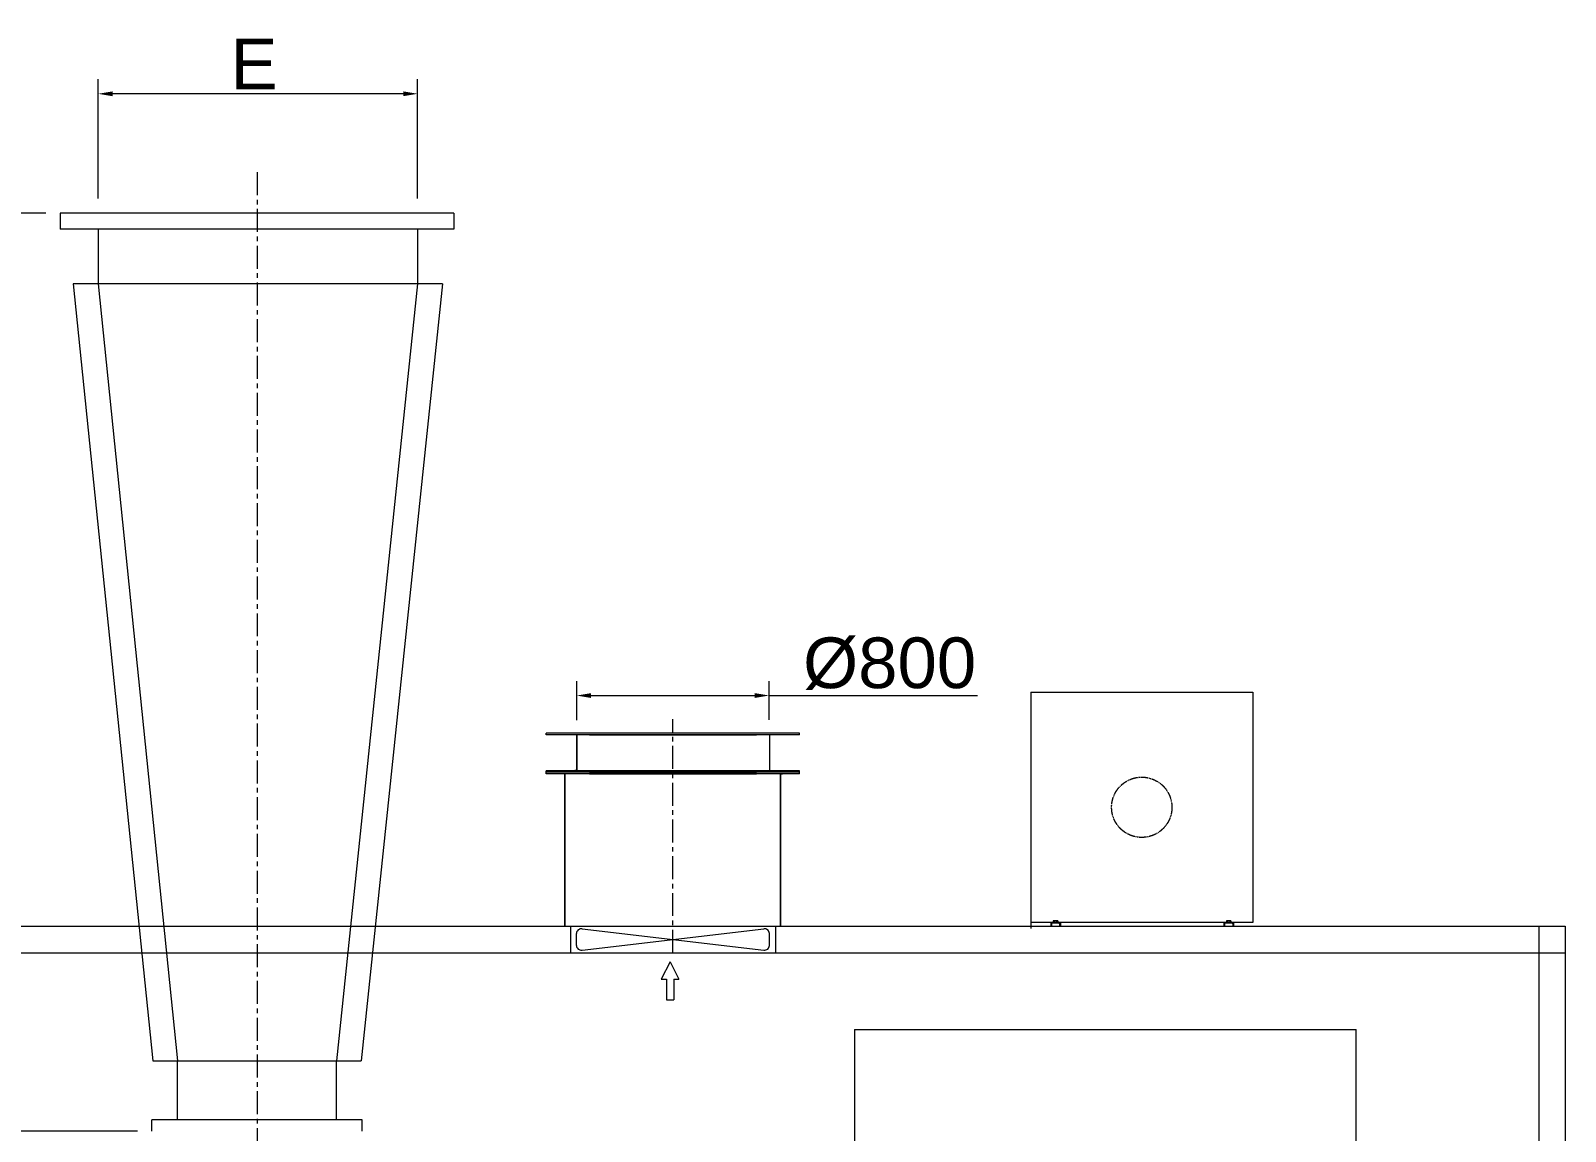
# Model space of a CAD drawing. Header units: millimetres. Extents: x -186 to 966092, y 1050 to 737262.
# Drawn here: x 433835 to 595450, y 504594 to 620477 of the extents above; entities that cross this region are included whole.
import ezdxf

# ---------------------------------------------------------------- set-up
doc = ezdxf.new("R2010")
doc.units = ezdxf.units.MM
doc.header["$LTSCALE"] = 25.4
doc.linetypes.add('CENTER', pattern=[50.8, 31.75, -6.35, 6.35, -6.35])
doc.linetypes.add('EB_DASHDOTDOT', pattern=[45, 30, -3, 3, -3, 3, -3])
doc.layers.get('Defpoints').update_dxf_attribs({"lineweight": 5})
doc.layers.add('CAXA0', color=7, linetype='Continuous', lineweight=5)
doc.layers.add('CAXA1', color=5, linetype='CENTER', lineweight=5)
doc.styles.add('Roman', font='arial.ttf')
doc.styles.get("Standard").update_dxf_attribs({"font": 'arial.ttf'})
doc.dimstyles.new('ISO-25', dxfattribs={"dimscale": 30, "dimtxt": 38.1, "dimasz": 38.1, "dimexe": 50.8, "dimexo": 50.8, "dimgap": 15.875, "dimtad": 1, "dimtih": 1, "dimtoh": 1, "dimdec": 1, "dimlfac": 0.03937, "dimdsep": 46, "dimtxsty": 'Standard', "dimcen": 63.5, "dimclrd": 7, "dimclre": 7, "dimclrt": 7, "dimadec": 0, "dimazin": 0, "dimtfac": 1, "dimtdec": 1, "dimtmove": 0, "dimatfit": 3, "dimfxl": 25.4, "dimlwd": 5, "dimlwe": 5, "dimarcsym": 0})

# ---------------------------------------------------------------- blocks, each defined once
blk = doc.blocks.new('*D231')
at = {"color": 7, "linetype": 'Continuous', "lineweight": 5, "transparency": 16777216}
for p, q in [((440938, 602801), (440938, 615357)), ((474587, 602801), (474587, 615357)), ((473063, 613833), (442462, 613833))]:
    blk.add_line(p, q, dxfattribs=at)
at = {"color": 7, "transparency": 16777216}
for points in [[(442462, 614087), (442462, 613579), (440938, 613833)], [(473063, 614087), (473063, 613579), (474587, 613833)]]:
    blk.add_solid(points, dxfattribs=at)
at = {"layer": 'Defpoints', "color": 0, "transparency": 16777216}
for p in [(440938, 613833), (440938, 601277), (474587, 601277)]:
    blk.add_point(p, dxfattribs=at)
at = {"color": 7, "lineweight": 5, "transparency": 16777216, "insert": (457355, 616977), "char_height": 5334, "attachment_point": 5, "style": 'Roman'}
blk.add_mtext('E', dxfattribs=at)
blk = doc.blocks.new('*D232')
at = {"color": 7, "linetype": 'Continuous', "lineweight": 5, "transparency": 16777216}
for p, q in [((435416, 601277), (415546, 601277)), ((417070, 599753), (417070, 559700)), ((417070, 506118), (417070, 553414)), ((445084, 504594), (415546, 504594))]:
    blk.add_line(p, q, dxfattribs=at)
at = {"color": 7, "transparency": 16777216}
for points in [[(416816, 599753), (417324, 599753), (417070, 601277)], [(416816, 506118), (417324, 506118), (417070, 504594)]]:
    blk.add_solid(points, dxfattribs=at)
at = {"layer": 'Defpoints', "color": 0, "transparency": 16777216}
for p in [(436940, 601277), (417070, 504594), (446608, 504594)]:
    blk.add_point(p, dxfattribs=at)
at = {"color": 7, "lineweight": 5, "transparency": 16777216, "insert": (417070, 556557), "char_height": 5334, "attachment_point": 5, "style": 'Roman'}
blk.add_mtext('F', dxfattribs=at)
blk = doc.blocks.new('*D234')
at = {"color": 7, "linetype": 'Continuous', "lineweight": 5, "transparency": 16777216}
for p, q in [((491335, 547880), (491335, 551999)), ((511604, 547905), (511604, 551999)), ((492859, 550475), (510080, 550475)), ((511604, 550475), (533556, 550475))]:
    blk.add_line(p, q, dxfattribs=at)
at = {"color": 7, "transparency": 16777216}
for points in [[(492859, 550729), (492859, 550221), (491335, 550475)], [(510080, 550729), (510080, 550221), (511604, 550475)]]:
    blk.add_solid(points, dxfattribs=at)
at = {"layer": 'Defpoints', "color": 0, "transparency": 16777216}
for p in [(511604, 550475), (491335, 546356), (511604, 546381)]:
    blk.add_point(p, dxfattribs=at)
at = {"color": 7, "lineweight": 5, "transparency": 16777216, "insert": (524294, 553823), "char_height": 5334, "attachment_point": 5, "style": 'Roman'}
blk.add_mtext('%%C800', dxfattribs=at)

msp = doc.modelspace()

# ---------------------------------------------------------------- linework, layer by layer
at = {"color": 7, "lineweight": 5}
for p, q in [((478402.04, 601276.57), (436940.1, 601276.57)), ((436940.1, 601276.57), (436940.1, 599566.03)), ((478402.04, 601276.57), (478402.04, 599566.03)), ((478402.04, 599566.03), (436940.1, 599566.03)), ((440937.55, 599566.03), (440937.55, 593839.45)), ((474586.68, 599566.03), (474586.68, 593839.45)), ((477203.84, 593839.45), (438320.98, 593839.45)), ((438320.98, 593839.45), (446687.74, 512031.13)), ((440937.55, 593839.45), (449304.31, 512031.13)), ((474586.68, 593839.45), (466037.83, 512031.13)), ((477203.84, 593839.45), (468655, 512031.13)), ((514804.81, 546508.07), (488134.81, 546508.07)), ((488134.81, 546355.67), (488134.81, 546508.07)), ((514804.81, 546355.67), (488134.81, 546355.67)), ((491335.21, 546355.67), (491132.01, 546355.67)), ((491132.01, 546330.27), (491132.01, 546355.67)), ((491309.81, 546330.27), (491132.01, 546330.27)), ((491309.81, 546330.27), (491309.81, 542571.07)), ((491335.21, 546355.67), (491335.21, 542545.67)), ((492668.71, 546355.67), (510270.91, 546355.67)), ((493849.81, 546355.67), (509089.81, 546355.67)), ((511629.81, 546355.67), (511629.81, 542545.67)), ((511655.21, 546330.27), (511655.21, 542571.07)), ((514804.81, 546355.67), (514804.81, 546508.07)), ((491309.81, 543688.67), (491309.81, 542418.67)), ((491335.21, 543688.67), (491335.21, 542393.27)), ((514804.81, 542545.67), (488134.81, 542545.67)), ((488134.81, 542393.27), (488134.81, 542545.67)), ((514804.81, 542393.27), (488134.81, 542393.27)), ((488134.81, 542240.87), (488134.81, 542393.27)), ((514804.81, 542240.87), (488134.81, 542240.87)), ((490128.71, 542240.87), (489925.51, 542240.87)), ((489925.51, 542215.47), (489925.51, 542240.87)), ((490128.71, 542240.87), (489925.51, 542240.87)), ((489925.51, 542215.47), (489925.51, 542240.87)), ((490103.31, 542215.47), (489925.51, 542215.47)), ((490103.31, 542215.47), (489925.51, 542215.47)), ((490103.31, 526188.07), (490103.31, 542240.87)), ((490128.71, 526188.07), (490128.71, 542240.87)), ((514804.81, 542393.27), (490674.81, 542393.27)), ((491309.81, 542571.07), (491132.01, 542571.07)), ((491132.01, 542571.07), (491132.01, 542545.67)), ((491335.21, 542545.67), (491132.01, 542545.67)), ((491309.81, 542418.67), (491132.01, 542418.67)), ((491132.01, 542418.67), (491132.01, 542393.27)), ((491335.21, 542393.27), (491132.01, 542393.27)), ((492668.71, 542393.27), (510270.91, 542393.27)), ((492668.71, 542240.87), (510270.91, 542240.87)), ((493875.21, 542545.67), (509064.41, 542545.67)), ((493875.21, 542393.27), (509064.41, 542393.27)), ((512810.91, 542240.87), (513014.11, 542240.87)), ((512810.91, 542240.87), (513014.11, 542240.87)), ((512810.91, 526188.07), (512810.91, 542240.87)), ((512836.31, 526188.07), (512836.31, 542240.87)), ((512836.31, 542215.47), (513014.11, 542215.47)), ((512836.31, 542215.47), (513014.11, 542215.47)), ((513014.11, 542215.47), (513014.11, 542240.87)), ((513014.11, 542215.47), (513014.11, 542240.87)), ((514804.81, 542393.27), (514804.81, 542545.67)), ((514804.81, 542240.87), (514804.81, 542393.27)), ((425269.81, 526188.07), (595449.81, 526188.07)), ((490674.81, 526188.07), (490674.81, 523394.07)), ((491309.81, 524173.84), (491309.81, 525408.3)), ((491897.64, 523672.15), (511041.99, 525909.99)), ((491897.64, 525909.99), (511041.99, 523672.15)), ((511629.81, 524173.84), (511629.81, 525408.3)), ((512264.81, 526188.07), (512264.81, 523394.07)), ((592655.81, 526188.07), (592655.81, 424588.07)), ((595449.81, 526188.07), (595449.81, 424588.07)), ((425269.81, 523394.07), (595449.81, 523394.07)), ((501170.74, 522444.07), (500240.71, 520600.01)), ((501170.74, 522444.07), (502100.77, 520600.01)), ((500240.71, 520600.01), (500778.9, 520600.01)), ((500778.9, 520600.01), (500778.9, 518435.89)), ((501562.59, 520600.01), (502100.77, 520600.01)), ((501562.59, 520600.01), (501562.59, 518435.89)), ((500778.9, 518447.29), (501562.59, 518447.29)), ((520590.58, 515330.08), (573422.58, 515330.08)), ((520590.58, 515330.08), (520590.58, 442305.08)), ((573422.58, 442305.08), (573422.58, 515330.08)), ((446687.74, 512031.13), (468655, 512031.13)), ((449304.31, 505783.95), (449304.31, 512031.13)), ((466037.83, 505783.95), (466037.83, 512031.13)), ((468733.79, 505783.95), (446608.35, 505783.95)), ((446608.35, 504594.01), (446608.35, 505783.95)), ((468733.79, 504594.01), (468733.79, 505783.95))]:
    msp.add_line(p, q, dxfattribs=at)
for centre, start, end in [((491817.81, 525408.3), 80.9592229, 180), ((511121.81, 525408.3), 0, 99.0407771), ((491817.81, 524173.84), 180, 279.0407771), ((511121.81, 524173.84), 260.9592229, 0)]:
    msp.add_arc(centre, 508, start, end, dxfattribs=at)
at = {"layer": 'CAXA0', "color": 7, "linetype": 'Continuous', "lineweight": 5}
for p, q in [((539161.74, 550826.07), (562529.74, 550826.07)), ((539161.74, 550826.07), (539161.74, 525959.47)), ((562529.74, 550826.07), (562529.74, 526594.47)), ((562529.74, 526594.47), (539161.74, 526594.47)), ((541193.74, 526188.07), (558847.26, 526188.07)), ((541257.24, 526594.47), (541257.24, 526188.07)), ((541333.44, 526442.07), (541333.44, 526188.07)), ((542120.84, 526518.27), (541409.64, 526518.27)), ((541530.61, 526738.52), (541530.61, 526594.47)), ((541999.88, 526594.47), (541530.61, 526594.47)), ((541941.22, 526757.03), (541589.27, 526757.03)), ((541638.24, 526594.47), (541657.29, 526556.37)), ((541892.24, 526594.47), (541638.24, 526594.47)), ((541892.24, 526556.37), (541638.24, 526556.37)), ((541647.92, 526738.52), (541647.92, 526594.47)), ((541892.24, 526594.47), (541873.19, 526556.37)), ((541882.56, 526738.52), (541882.56, 526594.47)), ((541999.88, 526738.52), (541999.88, 526594.47)), ((542197.04, 526442.07), (542197.04, 526188.07)), ((542273.24, 526594.47), (542273.24, 526188.07)), ((559481.74, 526594.47), (559481.74, 526188.07)), ((559482.26, 526594.53), (559482.26, 526188.13)), ((559557.94, 526442.07), (559557.94, 526188.07)), ((560345.34, 526518.27), (559634.14, 526518.27)), ((560345.86, 526518.33), (559634.66, 526518.33)), ((559755.11, 526738.52), (559755.11, 526594.47)), ((560165.72, 526757.03), (559813.77, 526757.03)), ((559872.42, 526738.52), (559872.42, 526594.47)), ((560107.06, 526738.52), (560107.06, 526594.47)), ((560224.38, 526738.52), (560224.38, 526594.47)), ((560421.54, 526442.07), (560421.54, 526188.07)), ((560497.74, 526594.47), (560497.74, 526188.07))]:
    msp.add_line(p, q, dxfattribs=at)
at = {"layer": 'CAXA0', "color": 7, "linetype": 'EB_DASHDOTDOT', "lineweight": 5}
msp.add_circle((550845.74, 538710.27), 3175, dxfattribs=at)
at = {"layer": 'CAXA0', "color": 7, "linetype": 'Continuous', "lineweight": 5}
for centre, radius, start, end in [((541409.64, 526442.07), 76.2, 90, 180), ((541589.27, 526654.84), 102.19, 54.9699643, 125.0300357), ((541765.24, 526376.03), 381, 72.0660667, 107.9339333), ((541941.22, 526654.84), 102.19, 54.9699643, 125.0300357), ((542120.84, 526442.07), 76.2, 0, 90), ((559634.14, 526442.07), 76.2, 90, 180), ((559813.77, 526654.84), 102.19, 54.9699643, 125.0300357), ((559989.74, 526376.03), 381, 72.0660667, 107.9339333), ((560165.72, 526654.84), 102.19, 54.9699643, 125.0300357), ((560345.34, 526442.07), 76.2, 0, 90)]:
    msp.add_arc(centre, radius, start, end, dxfattribs=at)
at = {"layer": 'CAXA1', "linetype": 'CENTER', "lineweight": 5, "ltscale": 3}
for p, q in [((457671.07, 605581.74), (457671.07, 434852.24)), ((501469.81, 523394.07), (501469.81, 547992.54))]:
    msp.add_line(p, q, dxfattribs=at)

# ---------------------------------------------------------------- dimensions: what is measured, and where the dimension line sits
at = {"color": 7, "lineweight": 5}
for base, p1, p2, angle, text, picture, middle in [((440937.55, 613833.36), (474586.68, 601276.57), (440937.55, 601276.57), 180, 'E', '*D231', (457354.55, 613833.36)), ((417070.32, 504594.01), (436940.1, 601276.57), (446608.35, 504594.01), 90, 'F', '*D232', (417070.32, 556556.83))]:
    dim = msp.add_linear_dim(base=base, p1=p1, p2=p2, angle=angle, text=text, dimstyle='ISO-25', override={"dimscale": 30, "dimtxt": 177.8, "dimasz": 50.8, "dimpost": '\\X', "dimtxsty": 'Roman'}, dxfattribs=at)
    dim.commit()
    dim.dimension.update_dxf_attribs({"geometry": picture, "text_midpoint": middle, "dimtype": 160})
dim = msp.add_linear_dim(base=(511604.41, 550474.63), p1=(491335.21, 546355.67), p2=(511604.41, 546381.07), text='%%C800', dimstyle='ISO-25', override={"dimscale": 30, "dimtxt": 177.8, "dimasz": 50.8, "dimdec": 0, "dimpost": '\\X', "dimtxsty": 'Roman'}, dxfattribs=at)
dim.commit()
dim.dimension.update_dxf_attribs({"geometry": '*D234', "text_midpoint": (524294.5, 550474.63), "dimtype": 160})

doc.saveas('drawing.dxf')
